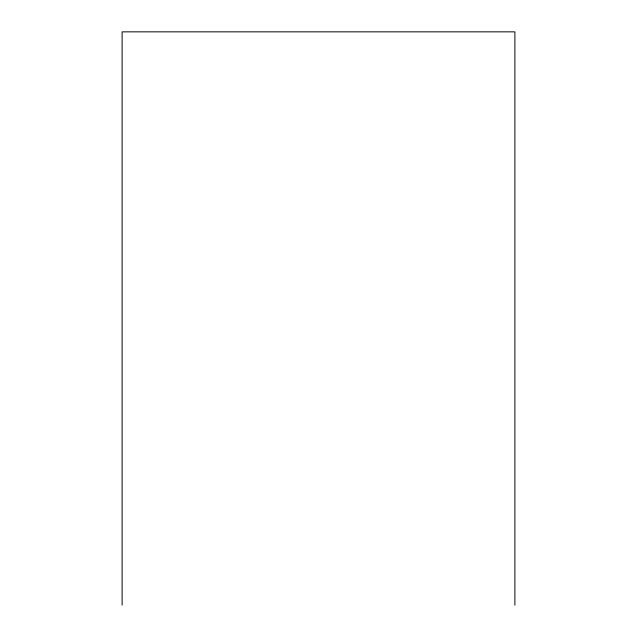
<?xml version="1.0" encoding="UTF-8"?>
<svg xmlns="http://www.w3.org/2000/svg" width="637" height="637" viewBox="0 0 637 637"><rect width="100%" height="100%" fill="white"/><g stroke="black" fill="none" stroke-linecap="round" stroke-linejoin="round"><path stroke-width="0.96" d="M514.887 605.15L514.887 31.85L122.113 31.85L122.113 605.15"/></g></svg>
